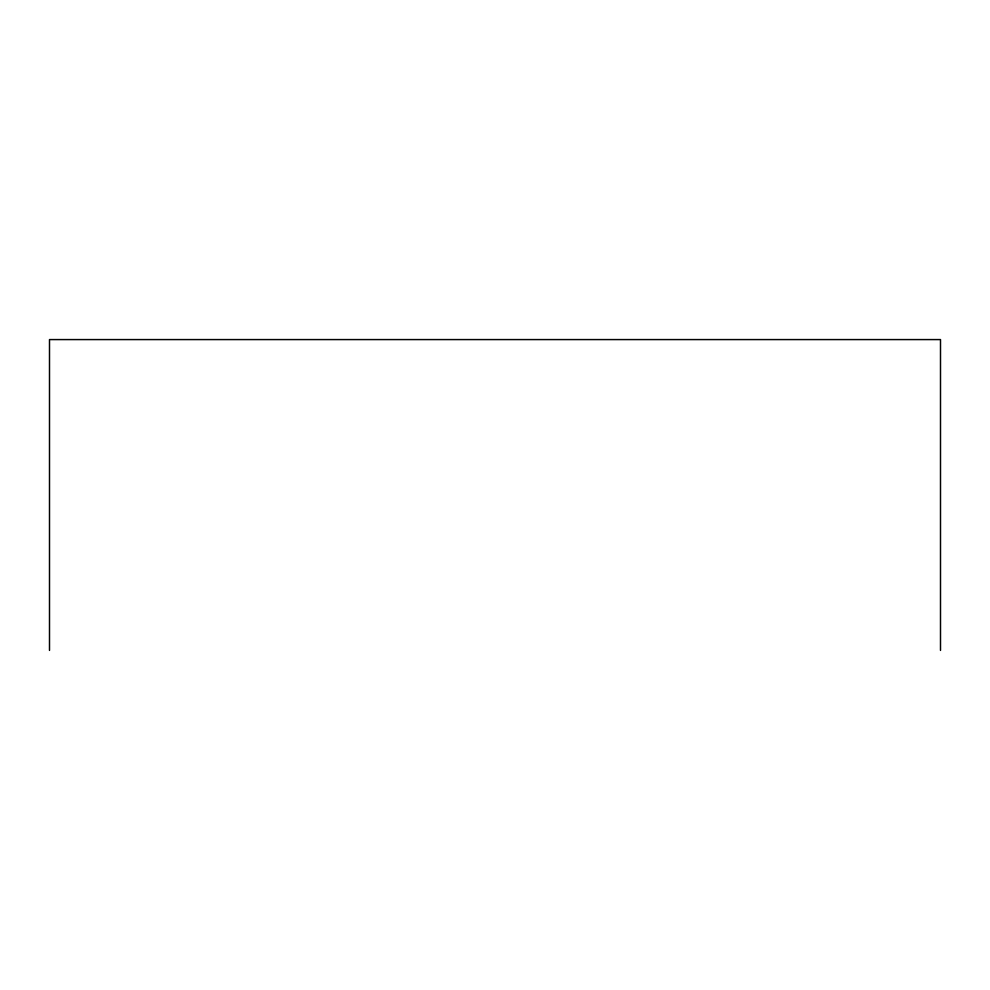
<?xml version="1.0" encoding="UTF-8"?>
<svg xmlns="http://www.w3.org/2000/svg" width="990" height="990" viewBox="0 0 990 990"><rect width="100%" height="100%" fill="white"/><g stroke="black" fill="none" stroke-linecap="round" stroke-linejoin="round"><path stroke-width="1.49" d="M940.5 650.418L940.5 339.582L49.5 339.582L49.5 650.418"/></g></svg>
